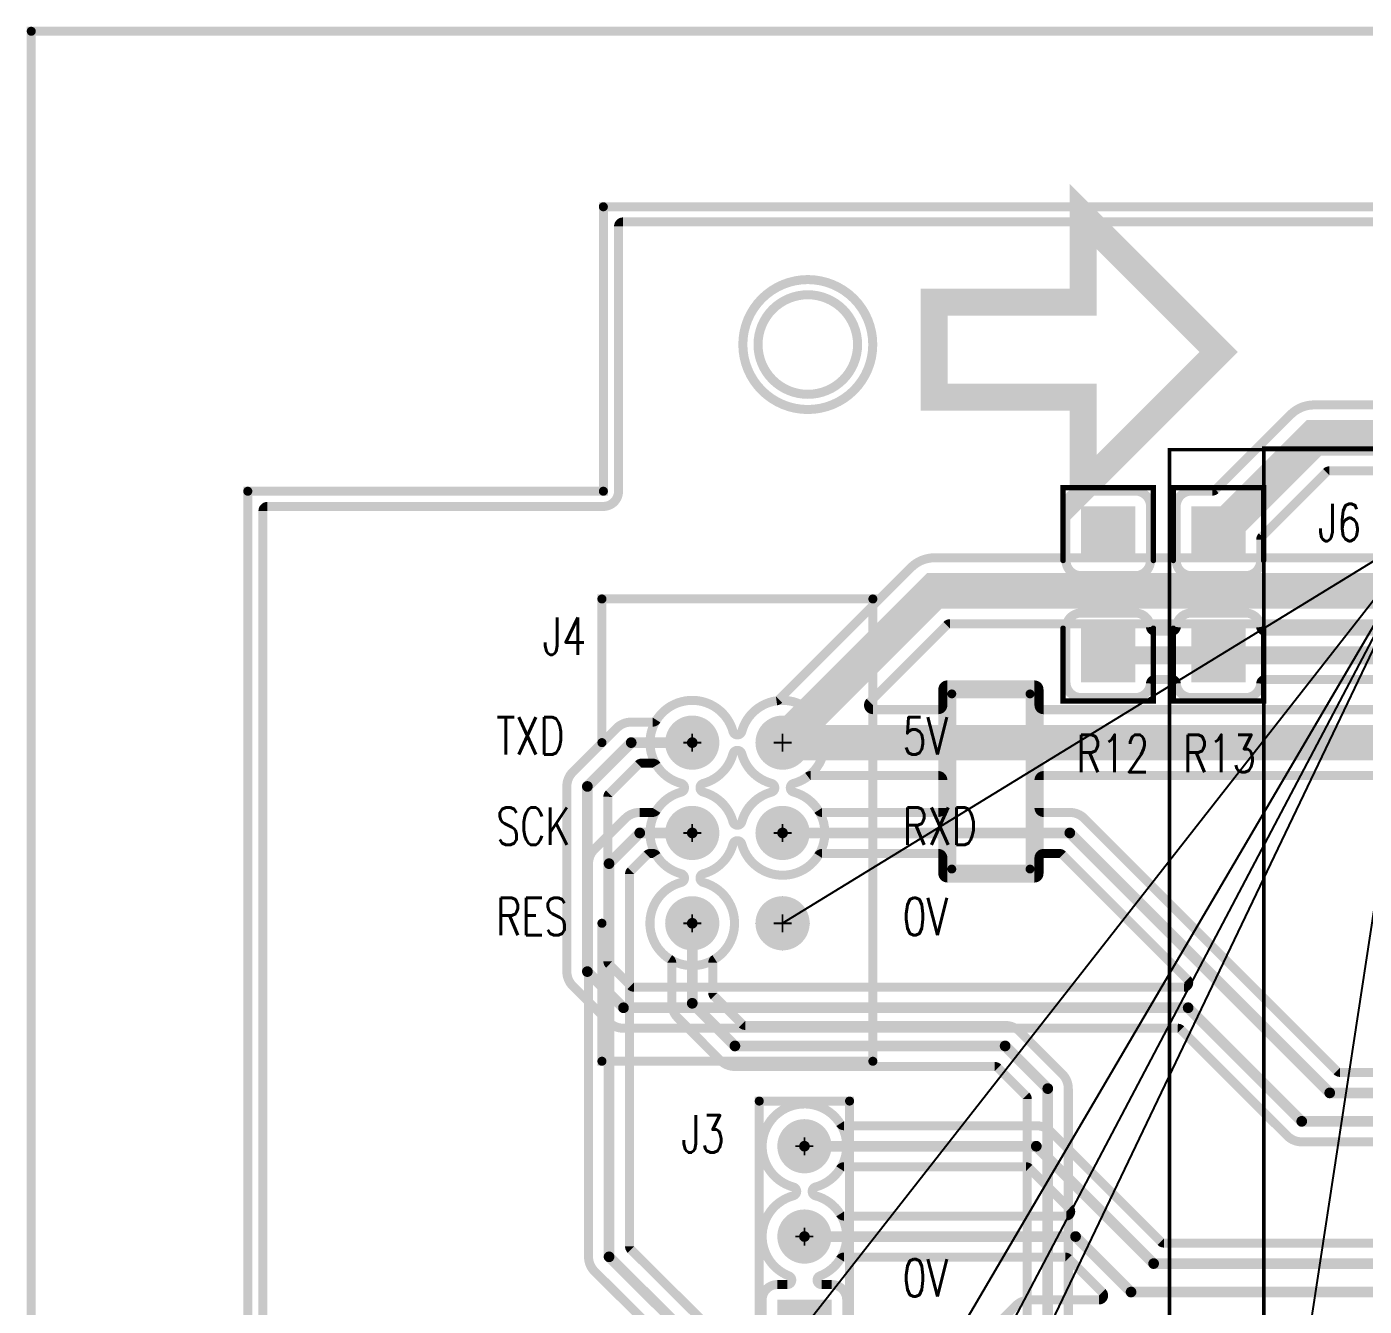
# Model space of a CAD drawing. Extents: x -6 to 155, y -5 to 91.
# Drawn here: x -6.22 to 31.4, y 55.08 to 91.06 of the extents above; entities that cross this region are included whole.
import ezdxf
from ezdxf.enums import TextEntityAlignment as Align

# ---------------------------------------------------------------- set-up
doc = ezdxf.new("R2010")
doc.units = 0
for name, pattern in [('SIG_0', [2, 1, 1]), ('SIG_1', [2, 1, 1]), ('SIG_13', [2, 1, 1]), ('SIG_2', [2, 1, 1]), ('SIG_3', [2, 1, 1]), ('SIG_4', [2, 1, 1]), ('SIG_54', [2, 1, 1]), ('SIG_55', [2, 1, 1]), ('SIG_56', [2, 1, 1])]:
    doc.linetypes.add(name, pattern=pattern)
for name, color, linetype in [('2D_LINE_02', 4, 'CONTINUOUS'), ('2D_LINE_26', 3, 'CONTINUOUS'), ('2D_LINE_27', 6, 'CONTINUOUS'), ('BOARD_CUTOUT_00', 254, 'CONTINUOUS'), ('BOARD_OUTLINE_00', 254, 'CONTINUOUS'), ('COPPER_26', 3, 'CONTINUOUS'), ('COPPER_CUTOUT_01', 56, 'CONTINUOUS'), ('COPPER_CUTOUT_02', 136, 'CONTINUOUS'), ('DRIL_PLTE_THRU_01', 56, 'CONTINUOUS'), ('DRIL_PLTE_THRU_02', 136, 'CONTINUOUS'), ('DRIL_SYMBOL', 254, 'CONTINUOUS'), ('LINK_00', 6, 'CONTINUOUS'), ('PADS_BOT', 4, 'CONTINUOUS'), ('PADS_INNER', 2, 'CONTINUOUS'), ('PADS_TOP', 2, 'CONTINUOUS'), ('PART_NAME_01', 254, 'CONTINUOUS'), ('PART_TOP_2DLINE_00', 3, 'CONTINUOUS'), ('PART_TOP_2DLINE_01', 3, 'CONTINUOUS'), ('POUR_OUTLINE_01', 56, 'CONTINUOUS'), ('POUR_OUTLINE_02', 136, 'CONTINUOUS'), ('POUR_PADTHERM_01', 56, 'CONTINUOUS'), ('POUR_PADTHERM_02', 136, 'CONTINUOUS'), ('POUR_VOID_01', 56, 'CONTINUOUS'), ('POUR_VOID_02', 136, 'CONTINUOUS'), ('TEXT_26', 3, 'CONTINUOUS'), ('TRACE_01', 2, 'CONTINUOUS'), ('TRACE_02', 4, 'CONTINUOUS')]:
    doc.layers.add(name, color=color, linetype=linetype)
doc.styles.add('W0$2', font='simplex', dxfattribs={"width": 0.75})
doc.styles.add('W0$254', font='simplex', dxfattribs={"width": 0.75})

# ---------------------------------------------------------------- blocks, each defined once
blk = doc.blocks.new('SMOOTH_0$254')
at = {"const_width": 0.127}
blk.add_lwpolyline([(-0.0635, 0, 1), (0.0635, 0, 1)], format="xyb", close=True, dxfattribs=at)
blk = doc.blocks.new('BOARD_16')
at = {"layer": 'BOARD_CUTOUT_00', "const_width": 0.254}
blk.add_lwpolyline([(94.35, -58.475, 1), (91.55, -58.475, 1)], format="xyb", close=True, dxfattribs=at)
at = {"layer": 'BOARD_OUTLINE_00', "const_width": 0.254}
blk.add_lwpolyline([(77.2, -62.6), (87.2, -62.6), (87.2, -54.6), (201.2, -54.6), (201.2, -64.6), (210.2, -64.6), (210.2, -132.26), (201.2, -132.26), (201.2, -140.6), (87.2, -140.6), (87.2, -132.6), (77.2, -132.6)], close=True, dxfattribs=at)
at = {"layer": 'BOARD_OUTLINE_00'}
for p in [(87.2, -54.6), (77.2, -62.6), (87.2, -62.6)]:
    blk.add_blockref('SMOOTH_0$254', p, dxfattribs=at)
blk = doc.blocks.new('SMOOTH_0$1')
at = {"const_width": 0.05}
blk.add_lwpolyline([(-0.025, 0, 1), (0.025, 0, 1)], format="xyb", close=True, dxfattribs=at)
blk = doc.blocks.new('DRAWING_17')
at = {"layer": '2D_LINE_02', "const_width": 0.1}
blk.add_lwpolyline([(0.545, 0), (78.475, 0), (78.475, -36.475), (0.545, -36.475)], close=True, dxfattribs=at)
at = {"layer": '2D_LINE_02'}
blk.add_blockref('SMOOTH_0$1', (0.545, 0), dxfattribs=at)
blk = doc.blocks.new('DRAWING_39')
at = {"layer": '2D_LINE_26', "const_width": 0.1}
blk.add_lwpolyline([(-2, 0), (78.475, 0), (78.475, -36.475), (-2, -36.475)], close=True, dxfattribs=at)
at = {"layer": '2D_LINE_26'}
blk.add_blockref('SMOOTH_0$1', (-2, 0), dxfattribs=at)
blk = doc.blocks.new('DRAWING_40')
at = {"layer": '2D_LINE_27', "const_width": 0.254}
blk.add_lwpolyline([(6.5, -3.5), (151.5, -3.5), (151.5, -99.5), (6.5, -99.5)], close=True, dxfattribs=at)
at = {"layer": '2D_LINE_27'}
blk.add_blockref('SMOOTH_0$254', (6.5, -3.5), dxfattribs=at)
blk = doc.blocks.new('SMOOTH_0$25')
at = {"const_width": 0.125}
blk.add_lwpolyline([(-0.0625, 0, 1), (0.0625, 0, 1)], format="xyb", close=True, dxfattribs=at)
blk = doc.blocks.new('COPPER_CUTOUT_14')
at = {"layer": 'COPPER_CUTOUT_02', "const_width": 0.25}
blk.add_lwpolyline([(0, 0), (2.2, 0), (2.2, -4.925), (0, -4.925)], close=True, dxfattribs=at)
at = {"layer": 'COPPER_CUTOUT_02'}
for p in [(0, 0), (2.2, 0), (0, -4.925), (2.2, -4.925)]:
    blk.add_blockref('SMOOTH_0$25', p, dxfattribs=at)
blk = doc.blocks.new('COPPER_CUTOUT_15')
at = {"layer": 'COPPER_CUTOUT_01', "const_width": 0.25}
blk.add_lwpolyline([(0, 0), (-2.2, 0), (-2.2, 4.925), (0, 4.925)], close=True, dxfattribs=at)
at = {"layer": 'COPPER_CUTOUT_01'}
for p in [(-2.2, 4.925), (0, 4.925), (-2.2, 0), (0, 0)]:
    blk.add_blockref('SMOOTH_0$25', p, dxfattribs=at)
blk = doc.blocks.new('SMOOTH_0$762')
at = {"const_width": 0.381}
blk.add_lwpolyline([(-0.1905, 0, 1), (0.1905, 0, 1)], format="xyb", close=True, dxfattribs=at)
blk = doc.blocks.new('COPPER_41')
at = {"layer": 'COPPER_26', "const_width": 0.762}
blk.add_lwpolyline([(0, 0), (-3.81, 3.81), (-3.81, 1.4), (-8, 1.4), (-8, -1.27), (-3.81, -1.27), (-3.81, -3.81)], close=True, dxfattribs=at)
at = {"layer": 'COPPER_26'}
for p in [(-3.81, 3.81), (-8, 1.4), (-3.81, 1.4), (0, 0), (-8, -1.27), (-3.81, -1.27), (-3.81, -3.81)]:
    blk.add_blockref('SMOOTH_0$762', p, dxfattribs=at)
blk = doc.blocks.new('POUR_VOID_158')
at = {"layer": 'POUR_VOID_02', "const_width": 0.254}
blk.add_lwpolyline([(38.543, 44.833, -7.497387), (39.167, 44.833, 0.764635), (39.167, 44.587, -0.721576), (39.292, 42.334, 0.827623), (39.338, 42.089), (39.617, 42.089, -0.414214), (40.044, 41.662), (40.044, 40.138, -0.414214), (39.617, 39.711), (38.093, 39.711, -0.414214), (37.666, 40.138), (37.666, 41.662, -0.414214), (38.093, 42.089), (38.372, 42.089, 0.827623), (38.418, 42.334, -0.721576), (38.543, 44.587, 0.764635)], format="xyb", close=True, dxfattribs=at)
blk = doc.blocks.new('POUR_OUTLINE_157')
at = {"layer": 'POUR_OUTLINE_02', "const_width": 0.254}
blk.add_lwpolyline([(45.123, 39.112), (45.123, 47.308, 0.198912), (45.086, 47.398), (44.298, 48.186, 0.198912), (44.208, 48.223), (36.9, 48.223, -0.198912), (36.492, 48.392), (35.292, 49.592, -0.198912), (35.123, 50), (35.123, 51.138, 0.257032), (35.064, 51.246, -0.652293), (35.388, 53.398, 0.764635), (35.388, 53.643, -0.187436), (34.695, 54.154, 0.257032), (34.588, 54.213), (34.515, 54.213, 0.198912), (34.425, 54.176), (33.974, 53.725, 0.198912), (33.937, 53.635), (33.937, 43.163, 0.199802), (33.975, 43.073), (37.961, 39.114, 0.198023), (38.05, 39.077), (43.917, 39.077, 0.151577), (43.988, 39.099, -0.357727), (44.907, 39.021, 0.6635)], format="xyb", close=True, dxfattribs=at)
blk.add_blockref('POUR_VOID_158', (0, 0))
blk = doc.blocks.new('POUR_VOID_127')
at = {"layer": 'POUR_VOID_02', "const_width": 0.254}
blk.add_lwpolyline([(37.123, 68.525, 1), (40.777, 68.525, 1)], format="xyb", close=True, dxfattribs=at)
blk = doc.blocks.new('POUR_VOID_126')
at = {"layer": 'POUR_VOID_02', "const_width": 0.254}
for points in [[(58.27, 60.673), (42.946, 60.673, 0.198912), (42.857, 60.636), (40.695, 58.474, 0.668179), (40.785, 58.257), (42.621, 58.257, 0.414214), (42.748, 58.384), (42.748, 58.825, -0.414214), (42.875, 58.952), (45.325, 58.952, -0.414214), (45.452, 58.825), (45.452, 58.384, 0.414214), (45.579, 58.257), (59.585, 58.257, -1)], [(59.585, 56.403), (45.579, 56.403, 0.414214), (45.452, 56.276), (45.452, 53.65, -0.414214), (45.325, 53.523), (42.875, 53.523, -0.414214), (42.748, 53.65), (42.748, 56.276, 0.414214), (42.621, 56.403), (39.028, 56.403, 0.161887), (38.952, 56.378, -0.094476), (38.552, 56.183, 0.764635), (38.552, 55.938, -1.725281), (37.093, 54.478, 0.764635), (36.847, 54.478, -0.266131), (36.012, 53.643, 0.764635), (36.012, 53.398, -0.652293), (36.336, 51.246, 0.257032), (36.277, 51.138), (36.277, 50.292, 0.198912), (36.314, 50.202), (37.102, 49.414, 0.198912), (37.192, 49.377), (44.5, 49.377, -0.198912), (44.908, 49.208), (46.108, 48.008, -0.198912), (46.277, 47.6), (46.277, 20.092, 0.198912)], [(37.353, 38.091), (32.953, 42.461, -0.199801), (32.783, 42.87), (32.783, 53.927, -0.198912), (32.952, 54.335), (33.816, 55.198, -0.198912), (34.224, 55.367), (34.588, 55.367, 0.257032), (34.695, 55.426, -0.187436), (35.388, 55.938, 0.764635), (35.388, 56.183, -1.725281), (36.847, 57.642, 0.764635), (37.093, 57.642, -0.299007), (38.07, 58.507, 0.161887), (38.142, 58.543), (41.854, 62.255, -0.198912), (42.51, 62.527), (55.216, 62.527, 0.440394)]]:
    blk.add_lwpolyline(points, format="xyb", dxfattribs=at)
blk = doc.blocks.new('POUR_OUTLINE_98')
at = {"layer": 'POUR_OUTLINE_02', "const_width": 0.254}
blk.add_lwpolyline([(146.646, 71.973), (33.754, 71.973, 0.414214), (33.627, 71.846), (33.627, 64.4, -0.414214), (33.2, 63.973), (23.754, 63.973, 0.414214), (23.627, 63.846), (23.627, -5.046, 0.414214), (23.754, -5.173), (33.2, -5.173, -0.414214), (33.627, -5.6), (33.627, -13.046, 0.414214), (33.754, -13.173), (146.646, -13.173, 0.414214)], format="xyb", dxfattribs=at)
for name in ['POUR_VOID_126', 'POUR_VOID_127']:
    blk.add_blockref(name, (0, 0))
blk = doc.blocks.new('POUR_PADTHERM_199')
at = {"layer": 'POUR_PADTHERM_02'}
for points in [[(38.24, 53.012122), (38.24, 53.012122, 1), (38.24, 53.012122), (38.24, 53.012122, 1), (38.24, 53.012122)], [(37.478, 52.250122), (37.478, 52.250122, 1), (37.478, 52.250122), (37.478, 52.250122, 1), (37.478, 52.250122)], [(39.002, 52.250122), (39.002, 52.250122, 1), (39.002, 52.250122), (39.002, 52.250122, 1), (39.002, 52.250122)], [(38.24, 51.488122), (38.24, 51.488122, 1), (38.24, 51.488122), (38.24, 51.488122, 1), (38.24, 51.488122)]]:
    blk.add_lwpolyline(points, format="xyb", dxfattribs=at)
blk = doc.blocks.new('POUR_HEADER_0')
for name in ['POUR_OUTLINE_98', 'POUR_OUTLINE_157', 'POUR_PADTHERM_199']:
    blk.add_blockref(name, (-33.2, -64.3))
blk = doc.blocks.new('POUR_VOID_57')
at = {"layer": 'POUR_VOID_01', "const_width": 0.254}
for points in [[(41.318, 38.014), (44.792, 41.488, -0.198912), (45.2, 41.657), (47.142, 41.657, 0.668179), (47.231, 41.874), (46.279, 42.826, 0.198912), (46.19, 42.863), (39.967, 42.863, 0.257032), (39.86, 42.804, -0.158862), (39.292, 42.334, 0.827623), (39.338, 42.089), (39.617, 42.089, -0.414214), (40.044, 41.662), (40.044, 40.138, -0.414214)], [(37.666, 40.138), (37.666, 41.662, -0.414214), (38.093, 42.089), (38.372, 42.089, 0.827623), (38.418, 42.334, -0.721576), (38.543, 44.587, 0.764635), (38.543, 44.833, -1.461345), (39.86, 46.616, 0.257032), (39.967, 46.557), (45.376, 46.557, -0.198912), (45.784, 46.388), (48.878, 43.294, 0.198912), (48.968, 43.257), (59.131, 43.257, 0.414214)], [(59.131, 46.103), (52.842, 46.103, -0.198912), (52.434, 46.272), (49.445, 49.26, 0.198912), (49.356, 49.298), (33.766, 49.298, -0.198912), (33.358, 49.467), (32.342, 50.483, -0.198912), (32.173, 50.891), (32.173, 56.098, -0.198912), (32.342, 56.506), (33.575, 57.738, -0.198912), (33.983, 57.907), (34.588, 57.907, 0.257032), (34.695, 57.966, -0.652293), (36.847, 57.642, 0.764635), (37.093, 57.642, -1.725281), (38.552, 56.183, 0.764635), (38.552, 55.938, -0.187436), (39.245, 55.426, 0.257032), (39.352, 55.367), (42.621, 55.367, 0.414214), (42.748, 55.494), (42.748, 58.825, -0.414214), (42.875, 58.952), (45.325, 58.952, -0.414214), (45.452, 58.825), (45.452, 55.494, 0.414214), (45.579, 55.367), (46.319, 55.367, -0.198912), (46.727, 55.198), (53.831, 48.094, 0.198912), (53.921, 48.057), (59.131, 48.057, 0.414214)]]:
    blk.add_lwpolyline(points, format="xyb", dxfattribs=at)
blk = doc.blocks.new('POUR_VOID_41')
at = {"layer": 'POUR_VOID_01', "const_width": 0.254}
blk.add_lwpolyline([(37.123, 68.525, 1), (40.777, 68.525, 1)], format="xyb", close=True, dxfattribs=at)
blk = doc.blocks.new('POUR_VOID_40')
at = {"layer": 'POUR_VOID_01', "const_width": 0.254}
blk.add_lwpolyline([(48.589, 63.977), (48.589, 62.453, -0.414214), (48.162, 62.025), (46.638, 62.025, -0.414214), (46.211, 62.453), (46.211, 63.977, -0.414214), (46.638, 64.404), (48.162, 64.404, -0.414214)], format="xyb", close=True, dxfattribs=at)
blk = doc.blocks.new('POUR_VOID_38')
at = {"layer": 'POUR_VOID_01', "const_width": 0.254}
for points in [[(59.9, 59.108), (51.814, 59.108, 0.392155), (51.688, 58.991, -0.392155), (51.262, 58.596), (49.738, 58.596, -0.392155), (49.312, 58.991, 0.392155), (49.186, 59.108), (48.714, 59.108, 0.392155), (48.588, 58.991, -0.392155), (48.162, 58.596), (46.638, 58.596, -0.414214), (46.211, 59.023), (46.211, 60.547, -0.414214), (46.638, 60.975), (48.162, 60.975, -0.392155), (48.588, 60.58, 0.392155), (48.714, 60.463), (49.186, 60.463, 0.392155), (49.312, 60.58, -0.392155), (49.738, 60.975), (51.262, 60.975, -0.392155), (51.688, 60.58, 0.392155), (51.814, 60.463), (59.567, 60.463, 0.198912)], [(57.763, 64.973), (53.622, 64.973, 0.198912), (53.532, 64.936), (51.726, 63.13, 0.198912), (51.689, 63.04), (51.689, 62.453, -0.414214), (51.262, 62.025), (49.738, 62.025, -0.414214), (49.311, 62.453), (49.311, 63.977, -0.414214), (49.738, 64.404), (50.325, 64.404, 0.198912), (50.415, 64.441), (52.53, 66.555, -0.198912), (53.185, 66.827), (58.2, 66.827, -0.198912)]]:
    blk.add_lwpolyline(points, format="xyb", dxfattribs=at)
blk = doc.blocks.new('POUR_OUTLINE_22')
at = {"layer": 'POUR_OUTLINE_01', "const_width": 0.254}
blk.add_lwpolyline([(146.646, 71.973), (33.754, 71.973, 0.414214), (33.627, 71.846), (33.627, 64.4, -0.414214), (33.2, 63.973), (23.754, 63.973, 0.414214), (23.627, 63.846), (23.627, -5.046, 0.414214), (23.754, -5.173), (33.2, -5.173, -0.414214), (33.627, -5.6), (33.627, -13.046, 0.414214), (33.754, -13.173), (146.646, -13.173, 0.414214)], format="xyb", dxfattribs=at)
for name in ['POUR_VOID_41', 'POUR_VOID_38', 'POUR_VOID_40', 'POUR_VOID_57']:
    blk.add_blockref(name, (0, 0))
blk = doc.blocks.new('POUR_OUTLINE_77')
at = {"layer": 'POUR_OUTLINE_01', "const_width": 0.254}
blk.add_lwpolyline([(46.217, 44.017, 0.668179), (46.306, 44.234), (45.174, 45.366, 0.198912), (45.085, 45.403), (39.967, 45.403, 0.257032), (39.86, 45.344, -0.187436), (39.167, 44.833, 0.764635), (39.167, 44.587, -0.187436), (39.86, 44.076, 0.257032), (39.967, 44.017)], format="xyb", close=True, dxfattribs=at)
blk = doc.blocks.new('POUR_OUTLINE_78')
at = {"layer": 'POUR_OUTLINE_01', "const_width": 0.254}
blk.add_lwpolyline([(49.535, 50.452, 0.668179), (49.625, 50.668), (46.117, 54.176, 0.198912), (46.027, 54.213), (45.579, 54.213, 0.414214), (45.452, 54.086), (45.452, 53.65, -0.414214), (45.325, 53.523), (42.875, 53.523, -0.414214), (42.748, 53.65), (42.748, 54.086, 0.414214), (42.621, 54.213), (39.352, 54.213, 0.257032), (39.245, 54.154, -0.652293), (37.093, 54.478, 0.764635), (36.847, 54.478, -0.266131), (36.012, 53.643, 0.764635), (36.012, 53.398, -7.497387), (35.388, 53.398, 0.764635), (35.388, 53.643, -0.764634), (35.388, 55.938, 0.764635), (35.388, 56.183, -0.187436), (34.695, 56.694, 0.257032), (34.588, 56.753), (34.275, 56.753, 0.198912), (34.185, 56.716), (33.365, 55.896, 0.198912), (33.327, 55.806), (33.327, 51.182, 0.198912), (33.365, 51.092), (33.968, 50.489, 0.198912), (34.058, 50.452)], format="xyb", close=True, dxfattribs=at)
blk = doc.blocks.new('POUR_OUTLINE_79')
at = {"layer": 'POUR_OUTLINE_01', "const_width": 0.254}
blk.add_lwpolyline([(37.928, 55.938, 0.764635), (37.928, 56.183, -0.266131), (37.093, 57.018, 0.764635), (36.847, 57.018, -0.266131), (36.012, 56.183, 0.764635), (36.012, 55.938, -0.266131), (36.847, 55.102, 0.764635), (37.093, 55.102, -0.266131)], format="xyb", close=True, dxfattribs=at)
blk = doc.blocks.new('POUR_OUTLINE_8')
at = {"layer": 'POUR_OUTLINE_01', "const_width": 0.254}
blk.add_lwpolyline([(49.535, 50.452, 0.668179), (49.625, 50.668), (46.117, 54.176, 0.198912), (46.027, 54.213), (45.579, 54.213, 0.414214), (45.452, 54.086), (45.452, 53.65, -0.414214), (45.325, 53.523), (42.875, 53.523, -0.414214), (42.748, 53.65), (42.748, 54.086, 0.414214), (42.621, 54.213), (39.352, 54.213, 0.257032), (39.245, 54.154, -0.652293), (37.093, 54.478, 0.764635), (36.847, 54.478, -0.266131), (36.012, 53.643, 0.764635), (36.012, 53.398, -7.497387), (35.388, 53.398, 0.764635), (35.388, 53.643, -0.764634), (35.388, 55.938, 0.764635), (35.388, 56.183, -0.187436), (34.695, 56.694, 0.257032), (34.588, 56.753), (34.275, 56.753, 0.198912), (34.185, 56.716), (33.365, 55.896, 0.198912), (33.327, 55.806), (33.327, 51.182, 0.198912), (33.365, 51.092), (33.968, 50.489, 0.198912), (34.058, 50.452)], format="xyb", close=True, dxfattribs=at)
blk = doc.blocks.new('POUR_PADTHERM_21')
at = {"layer": 'POUR_PADTHERM_01'}
for points in [[(38.24, 53.012122), (38.24, 53.012122, 1), (38.24, 53.012122), (38.24, 53.012122, 1), (38.24, 53.012122)], [(37.478, 52.250122), (37.478, 52.250122, 1), (37.478, 52.250122), (37.478, 52.250122, 1), (37.478, 52.250122)], [(39.002, 52.250122), (39.002, 52.250122, 1), (39.002, 52.250122), (39.002, 52.250122, 1), (39.002, 52.250122)], [(38.24, 51.488122), (38.24, 51.488122, 1), (38.24, 51.488122), (38.24, 51.488122, 1), (38.24, 51.488122)]]:
    blk.add_lwpolyline(points, format="xyb", dxfattribs=at)
blk = doc.blocks.new('POUR_HEADER_1')
for name in ['POUR_OUTLINE_22', 'POUR_OUTLINE_79', 'POUR_OUTLINE_78', 'POUR_OUTLINE_8', 'POUR_PADTHERM_21', 'POUR_OUTLINE_77']:
    blk.add_blockref(name, (-32.3, -65.7))
blk = doc.blocks.new('PART_TOP_1')
at = {"layer": 'PART_NAME_01', "style": 'W0$2', "width": 0.75}
blk.add_text('J6', height=1.05, dxfattribs=at).set_placement((-3.23, -0.465))
blk = doc.blocks.new('PART_BODY_TOP_29')
at = {"layer": 'PART_TOP_2DLINE_01', "const_width": 0.254}
blk.add_lwpolyline([(-2.54, -0.04), (-2.54, 4), (5.08, 4), (5.08, -9), (-2.54, -9), (-2.54, -5.12)], dxfattribs=at)
at = {"layer": 'PART_TOP_2DLINE_01'}
for p in [(-2.54, 4), (5.08, 4), (-2.54, -0.04), (-2.54, -5.12), (-2.54, -9), (5.08, -9)]:
    blk.add_blockref('SMOOTH_0$254', p, dxfattribs=at)
blk = doc.blocks.new('DRIL_SYMBOL_0$9398')
at = {"layer": 'DRIL_SYMBOL', "const_width": 0.0508}
for points in [[(-0.254, 0), (0.254, 0)], [(0, -0.254), (0, 0.254)]]:
    blk.add_lwpolyline(points, dxfattribs=at)
blk = doc.blocks.new('DRIL_HOLE_0$9398')
at = {"const_width": 0.4699}
blk.add_lwpolyline([(-0.23495, 0, 1), (0.23495, 0, 1)], format="xyb", close=True, dxfattribs=at)
blk.add_blockref('DRIL_SYMBOL_0$9398', (0, 0))
blk = doc.blocks.new('PAD_1')
at = {"const_width": 0.762}
blk.add_lwpolyline([(0, -0.381, 1), (0, 0.381, 1)], format="xyb", close=True, dxfattribs=at)
blk = doc.blocks.new('STK_TOP_25')
at = {"layer": 'DRIL_PLTE_THRU_01'}
blk.add_blockref('DRIL_HOLE_0$9398', (0, 0), dxfattribs=at)
at = {"layer": 'DRIL_PLTE_THRU_02'}
blk.add_blockref('DRIL_HOLE_0$9398', (0, 0), dxfattribs=at)
at = {"layer": 'PADS_BOT'}
blk.add_blockref('PAD_1', (0, 0), dxfattribs=at)
at = {"layer": 'PADS_INNER'}
blk.add_blockref('PAD_1', (0, 0), dxfattribs=at)
at = {"layer": 'PADS_TOP'}
blk.add_blockref('PAD_1', (0, 0), dxfattribs=at)
blk = doc.blocks.new('SYM_TOP_14')
for name, p in [('PART_BODY_TOP_29', (0, 0)), ('STK_TOP_25', (0, -0.039878)), ('STK_TOP_25', (2.54, -0.039878)), ('STK_TOP_25', (0, -2.579878)), ('STK_TOP_25', (2.54, -2.579878)), ('STK_TOP_25', (0, -5.119878)), ('STK_TOP_25', (2.54, -5.119878))]:
    blk.add_blockref(name, p)
blk = doc.blocks.new('PART_TOP_18')
blk.add_blockref('SYM_TOP_14', (0, 0))
at = {"layer": 'PART_NAME_01', "style": 'W0$254', "width": 0.75}
blk.add_text('J4', height=1.05, dxfattribs=at).set_placement((-4.2, 2.43))
blk = doc.blocks.new('PART_BODY_TOP_28')
at = {"layer": 'PART_TOP_2DLINE_00', "const_width": 0.254}
blk.add_lwpolyline([(-1.27, 1.27), (6.35, 1.27), (6.35, -1.27), (-1.27, -1.27)], close=True, dxfattribs=at)
at = {"layer": 'PART_TOP_2DLINE_00'}
for p in [(-1.27, 1.27), (6.35, 1.27), (-1.27, -1.27), (6.35, -1.27)]:
    blk.add_blockref('SMOOTH_0$254', p, dxfattribs=at)
blk = doc.blocks.new('DRIL_SYMBOL_0$889')
at = {"layer": 'DRIL_SYMBOL', "const_width": 0.0508}
for points in [[(-0.254, 0), (0.254, 0)], [(0, -0.254), (0, 0.254)]]:
    blk.add_lwpolyline(points, dxfattribs=at)
blk = doc.blocks.new('DRIL_HOLE_0$889')
at = {"const_width": 0.4445}
blk.add_lwpolyline([(-0.22225, 0, 1), (0.22225, 0, 1)], format="xyb", close=True, dxfattribs=at)
blk.add_blockref('DRIL_SYMBOL_0$889', (0, 0))
blk = doc.blocks.new('PAD_2')
at = {"const_width": 1.524}
blk.add_lwpolyline([(-0.762, 0), (0.762, 0)], dxfattribs=at)
blk = doc.blocks.new('STK_TOP_14')
at = {"layer": 'DRIL_PLTE_THRU_01'}
blk.add_blockref('DRIL_HOLE_0$889', (0, 0), dxfattribs=at)
at = {"layer": 'DRIL_PLTE_THRU_02'}
blk.add_blockref('DRIL_HOLE_0$889', (0, 0), dxfattribs=at)
at = {"layer": 'PADS_BOT'}
blk.add_blockref('PAD_2', (0, 0), dxfattribs=at)
at = {"layer": 'PADS_INNER'}
blk.add_blockref('PAD_1', (0, 0), dxfattribs=at)
at = {"layer": 'PADS_TOP'}
blk.add_blockref('PAD_2', (0, 0), dxfattribs=at)
blk = doc.blocks.new('STK_TOP_13')
at = {"layer": 'DRIL_PLTE_THRU_01'}
blk.add_blockref('DRIL_HOLE_0$889', (0, 0), dxfattribs=at)
at = {"layer": 'DRIL_PLTE_THRU_02'}
blk.add_blockref('DRIL_HOLE_0$889', (0, 0), dxfattribs=at)
at = {"layer": 'PADS_BOT'}
blk.add_blockref('PAD_1', (0, 0), dxfattribs=at)
at = {"layer": 'PADS_INNER'}
blk.add_blockref('PAD_1', (0, 0), dxfattribs=at)
at = {"layer": 'PADS_TOP'}
blk.add_blockref('PAD_1', (0, 0), dxfattribs=at)
blk = doc.blocks.new('SYM_TOP_13')
for name, p in [('PART_BODY_TOP_28', (0, 0)), ('STK_TOP_14', (0, 0)), ('STK_TOP_13', (2.54, 0)), ('STK_TOP_13', (5.08, 0))]:
    blk.add_blockref(name, p)
blk = doc.blocks.new('PART_TOP_39')
blk.add_blockref('SYM_TOP_13', (0, 0))
at = {"layer": 'PART_NAME_01', "style": 'W0$2', "width": 0.75}
blk.add_text('J3', height=1.05, rotation=270, dxfattribs=at).set_placement((4.9, 3.455))
blk = doc.blocks.new('SMOOTH_0$1524')
at = {"const_width": 0.0762}
blk.add_lwpolyline([(-0.0381, 0, 1), (0.0381, 0, 1)], format="xyb", close=True, dxfattribs=at)
blk = doc.blocks.new('PART_BODY_TOP_26')
at = {"layer": 'PART_TOP_2DLINE_00', "const_width": 0.1524}
for points in [[(-0.9525, 1.27), (-2.9972, 1.27), (-2.9972, -1.27), (-0.9525, -1.27)], [(0.9525, 1.27), (2.9972, 1.27), (2.9972, -1.27), (0.9525, -1.27)]]:
    blk.add_lwpolyline(points, dxfattribs=at)
at = {"layer": 'PART_TOP_2DLINE_00'}
for p in [(-2.9972, 1.27), (-0.9525, 1.27), (0.9525, 1.27), (2.9972, 1.27), (-2.9972, -1.27), (-0.9525, -1.27), (0.9525, -1.27), (2.9972, -1.27)]:
    blk.add_blockref('SMOOTH_0$1524', p, dxfattribs=at)
blk = doc.blocks.new('DRIL_HOLE_0')
blk.add_lwpolyline([(0, 0, 1), (0, 0, 1)], format="xyb", close=True)
blk = doc.blocks.new('PAD_5')
blk.add_lwpolyline([(0, 0, 1), (0, 0, 1)], format="xyb", close=True)
blk = doc.blocks.new('STK_TOP_23')
at = {"layer": 'DRIL_PLTE_THRU_01'}
blk.add_blockref('DRIL_HOLE_0', (0, 0), dxfattribs=at)
at = {"layer": 'DRIL_PLTE_THRU_02'}
blk.add_blockref('DRIL_HOLE_0', (0, 0), dxfattribs=at)
at = {"layer": 'PADS_BOT'}
blk.add_blockref('PAD_5', (0, 0), dxfattribs=at)
at = {"layer": 'PADS_INNER'}
blk.add_blockref('PAD_5', (0, 0), dxfattribs=at)
at = {"layer": 'PADS_TOP'}
blk.add_blockref('PAD_2', (0, 0), dxfattribs=at)
blk = doc.blocks.new('SYM_TOP_11')
for name, p in [('PART_BODY_TOP_26', (0, 0)), ('STK_TOP_23', (-1.7145, 0)), ('STK_TOP_23', (1.7145, 0))]:
    blk.add_blockref(name, p)
blk = doc.blocks.new('PART_TOP_43')
blk.add_blockref('SYM_TOP_11', (0, 0))
at = {"layer": 'PART_NAME_01', "style": 'W0$2', "width": 0.75}
blk.add_text('R12', height=1.05, rotation=270, dxfattribs=at).set_placement((-5, 0.9))
blk = doc.blocks.new('PART_TOP_44')
blk.add_blockref('SYM_TOP_11', (0, 0))
at = {"layer": 'PART_NAME_01', "style": 'W0$2', "width": 0.75}
blk.add_text('R13', height=1.05, rotation=270, dxfattribs=at).set_placement((-5, 1))
blk = doc.blocks.new('SMOOTH_0$3')
at = {"const_width": 0.15}
blk.add_lwpolyline([(-0.075, 0, 1), (0.075, 0, 1)], format="xyb", close=True, dxfattribs=at)
blk = doc.blocks.new('TRACE_10')
at = {"layer": 'TRACE_01', "linetype": 'SIG_1', "const_width": 0.3}
blk.add_lwpolyline([(9.5504, 64.4906), (9.5504, 69.6976), (10.782922, 70.930122), (12.5, 70.930122)], dxfattribs=at)
at = {"layer": 'TRACE_01'}
for p in [(10.782922, 70.930122), (12.5, 70.930122), (9.5504, 69.6976), (9.5504, 64.4906)]:
    blk.add_blockref('SMOOTH_0$3', p, dxfattribs=at)
blk = doc.blocks.new('TRACE_8')
at = {"layer": 'TRACE_01', "linetype": 'SIG_1', "const_width": 0.3}
blk.add_lwpolyline([(9.5504, 64.4906), (10.5664, 63.4746), (26.4472, 63.4746), (29.6418, 60.28), (37.285, 60.28)], dxfattribs=at)
at = {"layer": 'TRACE_01'}
for p in [(9.5504, 64.4906), (10.5664, 63.4746), (26.4472, 63.4746), (29.6418, 60.28), (37.285, 60.28)]:
    blk.add_blockref('SMOOTH_0$3', p, dxfattribs=at)
blk = doc.blocks.new('TRACE_356')
at = {"layer": 'TRACE_02', "linetype": 'SIG_4', "const_width": 0.3}
blk.add_lwpolyline([(21.2, 52.1), (14.56, 52.1), (10.16, 56.47)], dxfattribs=at)
at = {"layer": 'TRACE_02'}
for p in [(10.16, 56.47), (14.56, 52.1), (21.2, 52.1)]:
    blk.add_blockref('SMOOTH_0$3', p, dxfattribs=at)
blk = doc.blocks.new('TRACE_288')
at = {"layer": 'TRACE_02', "linetype": 'SIG_4', "const_width": 0.3}
blk.add_lwpolyline([(10.16, 56.47), (10.16, 67.526522), (11.0236, 68.390122), (12.5, 68.390122)], dxfattribs=at)
at = {"layer": 'TRACE_02'}
for p in [(11.0236, 68.390122), (12.5, 68.390122), (10.16, 67.526522), (10.16, 56.47)]:
    blk.add_blockref('SMOOTH_0$3', p, dxfattribs=at)
blk = doc.blocks.new('SMOOTH_0$5')
at = {"const_width": 0.25}
blk.add_lwpolyline([(-0.125, 0, 1), (0.125, 0, 1)], format="xyb", close=True, dxfattribs=at)
blk = doc.blocks.new('SMOOTH_1')
at = {"const_width": 0.5}
blk.add_lwpolyline([(-0.25, 0, 1), (0.25, 0, 1)], format="xyb", close=True, dxfattribs=at)

msp = doc.modelspace()

# ---------------------------------------------------------------- linework, layer by layer
at = {"layer": 'LINK_00', "linetype": 'SIG_56'}
for p, q in [((12.75, 42), (33.33, 77.065)), ((12.75, 38), (33.33, 77.065)), ((12.75, 34), (33.33, 77.065)), ((15.04, 65.85012), (33.33, 77.065)), ((33.33, 77.065), (15.655, 54.5)), ((24.15, 16.96), (33.33, 77.065))]:
    msp.add_line(p, q, dxfattribs=at)
at = {"layer": 'TRACE_01', "linetype": 'SIG_55', "const_width": 1}
msp.add_lwpolyline([(27.3, 76.8145), (29.9855, 79.5), (35, 79.5), (35.8, 78.7), (35.8, 77.135)], dxfattribs=at)
at = {"layer": 'TRACE_01', "linetype": 'SIG_54', "const_width": 0.5}
for points in [[(27.3, 73.3855), (36.7, 73.3855), (38.41, 75.0955), (38.41, 77.065)], [(24.2, 73.3855), (27.3, 73.3855)]]:
    msp.add_lwpolyline(points, dxfattribs=at)
at = {"layer": 'TRACE_01', "linetype": 'SIG_0', "const_width": 0.3}
msp.add_lwpolyline([(15.04, 68.39012), (23.11908, 68.39012), (30.4292, 61.08), (37.285, 61.08)], dxfattribs=at)
at = {"layer": 'TRACE_01', "linetype": 'SIG_2', "const_width": 0.3}
msp.add_lwpolyline([(15.655, 59.58), (22.1762, 59.58), (25.4762, 56.28), (37.285, 56.28)], dxfattribs=at)
at = {"layer": 'TRACE_01', "linetype": 'SIG_3', "const_width": 0.3}
msp.add_lwpolyline([(15.655, 57.04), (23.2812, 57.04), (24.8412, 55.48), (37.285, 55.48)], dxfattribs=at)
at = {"layer": 'TRACE_02', "linetype": 'SIG_55', "const_width": 1}
for points in [[(15.04, 70.93012), (19.30988, 75.2), (35.07, 75.2), (35.87, 76), (35.87, 77.065)], [(15.04, 70.93012), (36.38488, 70.93012)]]:
    msp.add_lwpolyline(points, dxfattribs=at)
at = {"layer": 'TRACE_02', "linetype": 'SIG_13', "const_width": 0.3}
msp.add_lwpolyline([(29.1, 30.2), (25.7, 30.2), (22.5, 33.4), (22.5, 61.2), (21.3, 62.4), (13.7, 62.4), (12.5, 63.6), (12.5, 65.85012)], dxfattribs=at)

# ---------------------------------------------------------------- block references
for name, p in [('DRAWING_40', (-12.59, 94.435)), ('COPPER_41', (27.305, 81.915)), ('BOARD_16', (-77.2, 140.6)), ('DRAWING_17', (28.03, 79.215)), ('DRAWING_39', (27.92, 79.17)), ('PART_TOP_1', (33.33, 77.065)), ('PART_TOP_18', (12.5, 70.97)), ('COPPER_CUTOUT_14', (19.8, 72.3)), ('COPPER_CUTOUT_15', (22, 67.375)), ('TRACE_10', (0, 0)), ('TRACE_288', (0, 0)), ('TRACE_8', (0, 0)), ('TRACE_356', (0, 0))]:
    msp.add_blockref(name, p)
at = {"linetype": 'SIG_56'}
for name, p in [('POUR_HEADER_0', (10, 77.9)), ('POUR_HEADER_1', (9.1, 79.3))]:
    msp.add_blockref(name, p, dxfattribs=at)
at = {"rotation": 90}
for name, p in [('PART_TOP_43', (24.2, 75.1)), ('PART_TOP_44', (27.3, 75.1)), ('PART_TOP_39', (15.655, 54.5))]:
    msp.add_blockref(name, p, dxfattribs=at)
at = {"layer": 'TRACE_01'}
for name, p in [('SMOOTH_1', (29.9855, 79.5)), ('SMOOTH_1', (27.3, 76.8145)), ('SMOOTH_0$5', (24.2, 73.3855)), ('SMOOTH_0$5', (27.3, 73.3855)), ('SMOOTH_0$5', (27.3, 73.3855)), ('SMOOTH_0$3', (15.04, 68.39012)), ('SMOOTH_0$3', (23.11908, 68.39012)), ('SMOOTH_0$3', (30.4292, 61.08)), ('SMOOTH_0$3', (15.655, 59.58)), ('SMOOTH_0$3', (22.1762, 59.58)), ('SMOOTH_0$3', (15.655, 57.04)), ('SMOOTH_0$3', (23.2812, 57.04)), ('SMOOTH_0$3', (25.4762, 56.28)), ('SMOOTH_0$3', (24.8412, 55.48))]:
    msp.add_blockref(name, p, dxfattribs=at)
at = {"layer": 'TRACE_02'}
for name, p in [('SMOOTH_1', (19.30988, 75.2)), ('SMOOTH_1', (15.04, 70.93012)), ('SMOOTH_1', (15.04, 70.93012)), ('SMOOTH_0$3', (12.5, 65.85012)), ('SMOOTH_0$3', (12.5, 63.6)), ('SMOOTH_0$3', (13.7, 62.4)), ('SMOOTH_0$3', (21.3, 62.4)), ('SMOOTH_0$3', (22.5, 61.2))]:
    msp.add_blockref(name, p, dxfattribs=at)

# ---------------------------------------------------------------- texts
at = {"layer": 'TEXT_26', "style": 'W0$2', "width": 0.75}
for s, p in [('TXD', (6.985, 71.12)), ('5V', (18.415, 71.12)), ('SCK', (6.985, 68.58)), ('RXD', (18.415, 68.58)), ('RES', (6.985, 66.04)), ('0V', (18.415, 66.04)), ('0V', (18.415, 55.88))]:
    msp.add_text(s, height=1.05, dxfattribs=at).set_placement(p, align=Align.MIDDLE_LEFT)

doc.saveas('drawing.dxf')
